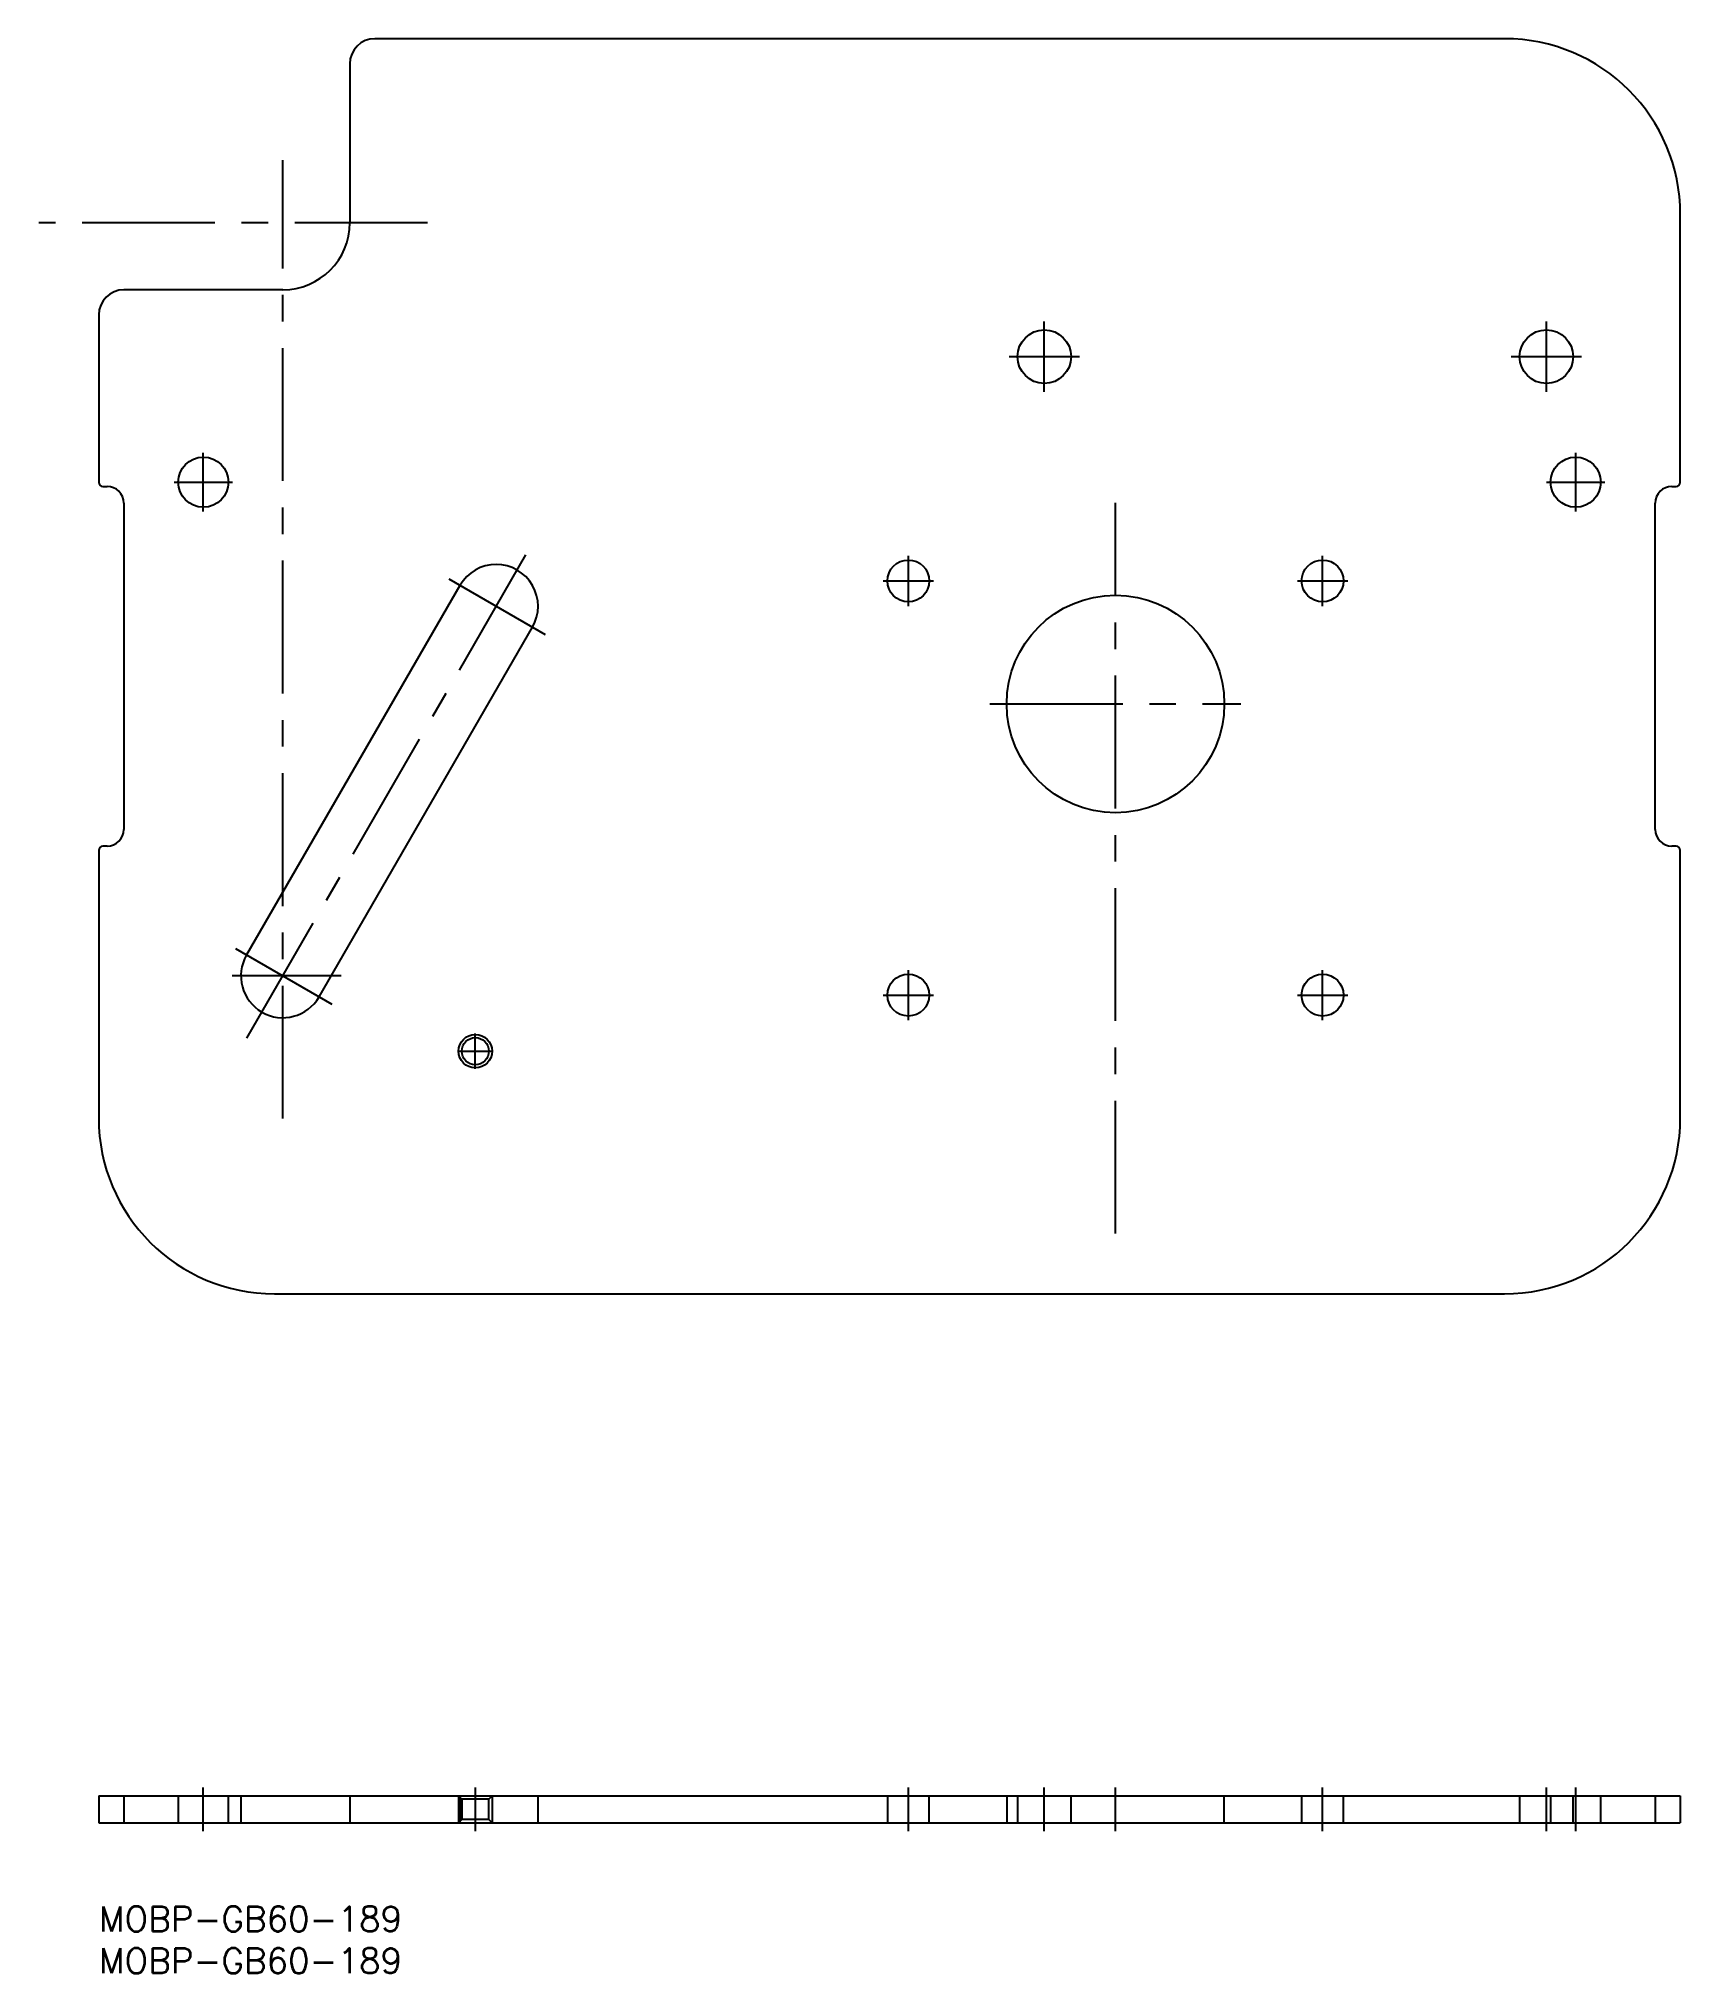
# Model space of a CAD drawing. Extents: x -7 to 189, y -8 to 223.
import ezdxf

# ---------------------------------------------------------------- set-up
doc = ezdxf.new("R2010")
doc.units = 0
doc.header["$LTSCALE"] = 0.5
doc.linetypes.add('CENTER', pattern=[50.8, 31.75, -6.35, 6.35, -6.35])
doc.linetypes.add('DASHED', pattern=[19.05, 12.7, -6.35])
for name, color, linetype in [('MSM_CENTER', 1, 'CENTER'), ('MSM_CONTINUOUS', 7, 'CONTINUOUS'), ('MSM_DASHED', 4, 'DASHED'), ('MSM_NARROW', 5, 'CONTINUOUS'), ('MSM_PART_NUMBER', 7, 'CONTINUOUS')]:
    doc.layers.add(name, color=color, linetype=linetype)
doc.styles.get("Standard").update_dxf_attribs({"font": 'txt.shx', "height": 3, "bigfont": 'bigfont.shx'})

msp = doc.modelspace()

# ---------------------------------------------------------------- linework, layer by layer
at = {"layer": 'MSM_CENTER'}
for p, q in [((22, 94.15), (22, 208.67)), ((39.29, 201.2), (-7.17, 201.2)), ((113, 181), (113, 189.4)), ((173, 181), (173, 189.4)), ((108.8, 185.2), (117.2, 185.2)), ((168.8, 185.2), (177.2, 185.2)), ((12.5, 166.7), (12.5, 173.7)), ((176.5, 166.7), (176.5, 173.7)), ((9, 170.2), (16, 170.2)), ((173, 170.2), (180, 170.2)), ((121.5, 80.41), (121.5, 167.75)), ((17.7, 103.76), (51.26, 161.88)), ((96.75, 155.4), (96.75, 161.4)), ((146.25, 155.4), (146.25, 161.4)), ((41.85, 158.63), (53.34, 152)), ((93.75, 158.4), (99.75, 158.4)), ((143.25, 158.4), (149.25, 158.4)), ((106.5, 143.7), (136.5, 143.7)), ((16.35, 114.46), (27.84, 107.83)), ((28.99, 111.2), (15.94, 111.2)), ((96.75, 105.9), (96.75, 111.9)), ((146.25, 105.9), (146.25, 111.9)), ((93.75, 108.9), (99.75, 108.9)), ((143.25, 108.9), (149.25, 108.9)), ((45, 100.1), (45, 104.3)), ((42.9, 102.2), (47.1, 102.2)), ((12.5, 9), (12.5, 14.2)), ((45, 14.2), (45, 9)), ((96.75, 9), (96.75, 14.2)), ((113, 9), (113, 14.2)), ((121.5, 9), (121.5, 14.2)), ((146.25, 9), (146.25, 14.2)), ((173, 9), (173, 14.2)), ((176.5, 9), (176.5, 14.2))]:
    msp.add_line(p, q, dxfattribs=at)
at = {"layer": 'MSM_CONTINUOUS'}
for p, q in [((168, 223.2), (33, 223.2)), ((30, 220.2), (30, 201.2)), ((189, 170.2), (189, 202.2)), ((22, 193.2), (3, 193.2)), ((0, 190.2), (0, 170.2)), ((0.5, 169.7), (1, 169.7)), ((188, 169.7), (188.5, 169.7)), ((3, 167.7), (3, 128.7)), ((186, 128.7), (186, 167.7)), ((43.17, 157.87), (17.67, 113.7)), ((26.33, 108.7), (51.83, 152.87)), ((0, 126.2), (0, 94.2)), ((1, 126.7), (0.5, 126.7)), ((188.5, 126.7), (188, 126.7)), ((189, 94.2), (189, 126.2)), ((21, 73.2), (168, 73.2)), ((0, 13.2), (189, 13.2)), ((0, 13.2), (0, 10)), ((189, 13.2), (189, 10)), ((0, 10), (189, 10))]:
    msp.add_line(p, q, dxfattribs=at)
for centre, radius in [((113, 185.2), 3.2), ((173, 185.2), 3.2), ((12.5, 170.2), 3), ((176.5, 170.2), 3), ((96.75, 158.4), 2.5), ((146.25, 158.4), 2.5), ((121.5, 143.7), 13), ((96.75, 108.9), 2.5), ((146.25, 108.9), 2.5), ((45, 102.2), 1.62)]:
    msp.add_circle(centre, radius, dxfattribs=at)
for centre, radius, start, end in [((33, 220.2), 3, 90, 180), ((168, 202.2), 21, 0, 90), ((22, 201.2), 8, 270, 0), ((3, 190.2), 3, 90, 180), ((0.5, 170.2), 0.5, 180, 270), ((1, 167.7), 2, 0, 90), ((188, 167.7), 2, 90, 180), ((188.5, 170.2), 0.5, 270, 0), ((47.5, 155.37), 5, 330, 150), ((1, 128.7), 2, 270, 0), ((188, 128.7), 2, 180, 270), ((0.5, 126.2), 0.5, 90, 180), ((188.5, 126.2), 0.5, 0, 90), ((22, 111.2), 5, 150, 330), ((21, 94.2), 21, 180, 270), ((168, 94.2), 21, 270, 0)]:
    msp.add_arc(centre, radius, start, end, dxfattribs=at)
at = {"layer": 'MSM_DASHED'}
for p, q in [((3, 13.2), (3, 10)), ((9.5, 13.2), (9.5, 10)), ((15.5, 10), (15.5, 13.2)), ((17, 13.2), (17, 10)), ((30, 13.2), (30, 10)), ((43, 13.2), (43.38, 12.82)), ((43, 13.2), (43, 10)), ((43.17, 13.2), (43.17, 10)), ((43.38, 12.82), (43.38, 10.38)), ((46.62, 12.82), (43.38, 12.82)), ((46.62, 12.82), (47, 13.2)), ((46.62, 10.38), (46.62, 12.82)), ((47, 13.2), (47, 10)), ((52.5, 10), (52.5, 13.2)), ((94.25, 13.2), (94.25, 10)), ((99.25, 10), (99.25, 13.2)), ((108.5, 13.2), (108.5, 10)), ((109.8, 13.2), (109.8, 10)), ((116.2, 10), (116.2, 13.2)), ((134.5, 10), (134.5, 13.2)), ((143.75, 13.2), (143.75, 10)), ((148.75, 10), (148.75, 13.2)), ((169.8, 13.2), (169.8, 10)), ((173.5, 13.2), (173.5, 10)), ((176.2, 10), (176.2, 13.2)), ((179.5, 10), (179.5, 13.2)), ((186, 13.2), (186, 10)), ((43.38, 10.38), (43, 10)), ((46.62, 10.38), (43.38, 10.38)), ((47, 10), (46.62, 10.38))]:
    msp.add_line(p, q, dxfattribs=at)
at = {"layer": 'MSM_NARROW'}
msp.add_circle((45, 102.2), 2, dxfattribs=at)

# ---------------------------------------------------------------- texts
at = {"layer": 'MSM_PART_NUMBER'}
for p in [(0, -3), (0, -8)]:
    msp.add_text('MOBP-GB60-189', height=3, dxfattribs=at).set_placement(p)

doc.saveas('drawing.dxf')
